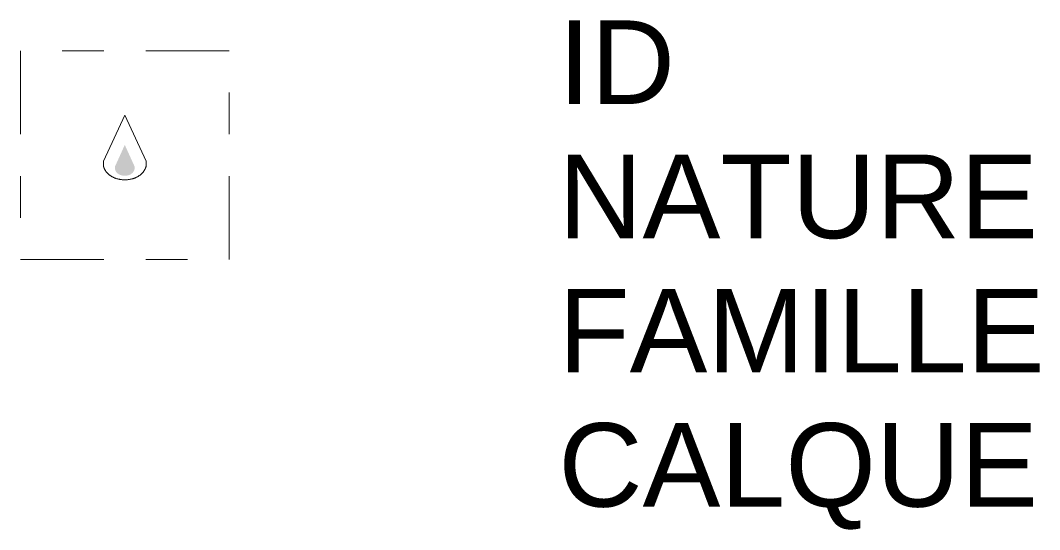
# Model space of a CAD drawing. Header units: metres. Extents: x 0 to 2.44, y -0.65 to 0.57.
import ezdxf

# ---------------------------------------------------------------- set-up
doc = ezdxf.new("R2010")
doc.units = ezdxf.units.M
doc.linetypes.add('Socle_Axe', pattern=[0.35, 0.2, -0.05, 0.05, -0.05])
doc.linetypes.add('Socle_Continu', pattern=[2.5, 2.5, 0])
doc.layers.add('GAZFL_SCT', color=40, linetype='Socle_Continu', lineweight=13)
doc.styles.get("Standard").update_dxf_attribs({"font": 'arial.ttf'})

msp = doc.modelspace()

# ---------------------------------------------------------------- hatches: boundary and pattern name
at = {"layer": 'GAZFL_SCT', "linetype": 'Socle_Axe'}
h = msp.add_hatch(color=256, dxfattribs=at)
edge = h.paths.add_edge_path()
edge.add_line((0.2496, 0.2747), (0.2263, 0.2233))
edge.add_line((0.2263, 0.2233), (0.2263, 0.2168))
edge.add_ellipse((0.2496, 0.2185), major_axis=(-0.0234, 0), ratio=0.758629, start_angle=5.446, end_angle=174.554)
edge.add_line((0.2729, 0.2168), (0.2729, 0.2233))
edge.add_line((0.2729, 0.2233), (0.2496, 0.2747))

# ---------------------------------------------------------------- linework, layer by layer
msp.add_lwpolyline([(-0.0004, 0), (0.4996, 0), (0.4996, 0.5), (-0.0004, 0.5)], close=True, dxfattribs=at)
msp.add_lwpolyline([(0.3005, 0.2233), (0.3005, 0.2361), (0.2496, 0.3455), (0.1987, 0.2361), (0.1987, 0.2233, 0.066358), (0.2016, 0.2159, 0.1059), (0.213, 0.2026, 0.086348), (0.2292, 0.1942, 0.076263), (0.2496, 0.1911, 0.076263), (0.27, 0.1942, 0.086348), (0.2862, 0.2026, 0.1059), (0.2976, 0.2159, 0.066358)], format="xyb", close=True, dxfattribs=at)

# ---------------------------------------------------------------- texts
at = {"layer": 'GAZFL_SCT', "linetype": 'Socle_Axe', "flags": 9}
for tag, p, s in [('ID', (1.2876, 0.3727), 'JP_0745'), ('NATURE', (1.2876, 0.0514), 'Citerneau carré'), ('FAMILLE', (1.2876, -0.2699), 'Gaz'), ('CALQUE', (1.2876, -0.5912), 'GAZFL_SCT')]:
    msp.add_attdef(tag, p, s, height=0.2, dxfattribs=at)

doc.saveas('drawing.dxf')
